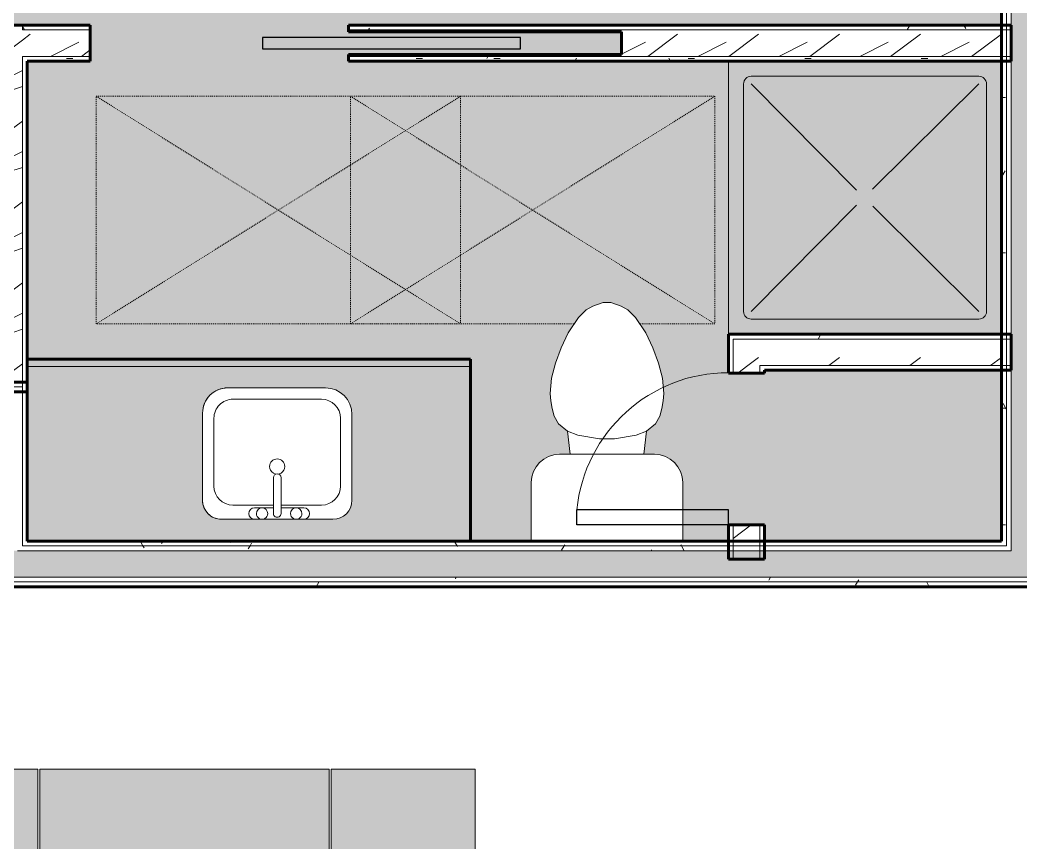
# Model space of a CAD drawing. Header units: inches. Extents: x -4105 to -1989, y 10980 to 12341.
# Drawn here: x -3067.9 to -2936.1, y 11683 to 11791.3 of the extents above; entities that cross this region are included whole.
import ezdxf

# ---------------------------------------------------------------- set-up
doc = ezdxf.new("R2010")
doc.units = ezdxf.units.IN
doc.header["$MEASUREMENT"] = 0
doc.linetypes.add('Dash', pattern=[0.25, 0.125, -0.125])
for name, color, linetype, lineweight in [('0-1', 7, 'Continuous', 5), ('0-2', 7, 'Continuous', 9), ('A-AREA-PATT-4', 7, 'Continuous', 9), ('A-DOOR-1', 7, 'Continuous', 9), ('A-DOOR-2', 50, 'Continuous', 30), ('A-FLOR', 192, 'Continuous', 18), ('A-FLOR-2', 192, 'Continuous', 5), ('A-GENM-HDLN-1', 7, 'Dash', 9), ('A-WALL', 113, 'Continuous', 18), ('A-WALL-2', 250, 'Continuous', 60), ('A-WALL-3', 10, 'Continuous', 18), ('A-WALL-PATT-1', 7, 'Continuous', 9), ('A-WALL-PATT-2', 253, 'Continuous', 9), ('A-WALL-PATT-4', 111, 'Continuous', 9), ('I-WALL-2', 2, 'Continuous', 60), ('P-SANR-FIXT-2', 7, 'Continuous', 9), ('Q-CASE-1', 9, 'Continuous', 9), ('Q-CASE-2', 250, 'Continuous', 60), ('Q-CASE-3', 7, 'Continuous', 9)]:
    doc.layers.add(name, color=color, linetype=linetype, lineweight=lineweight)
pattern_1 = [(0, (0, 0), (20.48, 5.12), [0.845, -14.515, 0.845, -14.515, -81.92]), (0, (0, 0), (20.48, 5.12), [-30.72, 0.845, -29.875, 0.845, -14.515, -35.84]), (0, (0, 0), (20.48, 5.12), [-76.8, 0.845, -9.395, 0.845, -24.755]), (120, (7.68, 2.56), (-14.67405, 15.1762003), [0.845, -14.515, 0.845, -14.515, -81.92]), (120, (7.68, 2.56), (-14.67405, 15.1762003), [-30.72, 0.845, -29.875, 0.845, -14.515, -35.84]), (120, (7.68, 2.56), (-14.67405, 15.1762003), [-76.8, 0.845, -9.395, 0.845, -24.755]), (240, (10.24, 12.8), (-5.80595, -20.2962003), [0.845, -14.515, 0.845, -14.515, -81.92]), (240, (10.24, 12.8), (-5.80595, -20.2962003), [-30.72, 0.845, -29.875, 0.845, -14.515, -35.84]), (240, (10.24, 12.8), (-5.80595, -20.2962003), [-76.8, 0.845, -9.395, 0.845, -24.755])]
pattern_2 = [(216.87, (4.265, 10.662), (31.9871619, 21.32545714), [5.331, -47.981]), (206.565, (10.662, 7.464), (-10.662476, -10.6620098), [11.921, -11.921]), (198.435, (10.662, 2.132), (-21.32449365, -10.6625869), [6.744, -26.974])]
pattern_3 = [(161.57, (0.32, 0.32), (-2.560496185, -0.000537386), [0, -18.214, 2.022, 0]), (18.43, (-0.32, 0.32), (-2.560496185, 0.000537386), [0, -18.214, 2.022, 0]), (108.43, (0.32, 0.32), (1.27922091, -6.400876726), [6.07, -14.166]), (71.57, (-0.32, 0.32), (1.27922091, 6.400876726), [6.07, -14.166])]

# ---------------------------------------------------------------- blocks, each defined once
blk = doc.blocks.new('Pocket_Door_2385 - 34_ x 80_-1722045-ENLARGED FLOOR PLAN - 3RD FLOOR PLAN - EAST')
at = {"layer": 'A-DOOR-2'}
for p, q in [((-39.67, 0.75), (-39.67, -0.75)), ((-5.67, 0.75), (-39.67, 0.75)), ((-5.67, -0.75), (-5.67, 0.75)), ((-39.67, -0.75), (-5.67, -0.75))]:
    blk.add_line(p, q, dxfattribs=at)
blk = doc.blocks.new('M_Sink Vanity-Square - 500 x 440mm-1352614-ENLARGED FLOOR PLAN - 3RD FLOOR PLAN - EAST')
at = {"layer": 'P-SANR-FIXT-2'}
for p, q in [((7.96, 7.09), (-6.72, 7.09)), ((7.96, 7.09), (-6.72, 7.09)), ((3.62, 7.09), (-2.88, 7.09)), ((-2.88, 5.59), (0.12, 5.59)), ((0.12, 6.33), (0.12, 1.59)), ((1.12, 6.33), (1.12, 1.59)), ((1.12, 5.59), (3.62, 5.59)), ((-9.22, 4.59), (-9.22, -6.73)), ((-9.22, 4.59), (-9.22, -6.73)), ((0.12, 5.22), (-5.22, 5.22)), ((6.46, 5.22), (1.12, 5.22)), ((10.46, -6.91), (10.46, 4.59)), ((10.46, -6.91), (10.46, 4.59)), ((-7.72, 2.72), (-7.72, -6.23)), ((8.96, -6.23), (8.96, 2.72)), ((-5.22, -8.73), (6.46, -8.73)), ((-5.72, -10.23), (7.14, -10.23)), ((-5.72, -10.23), (7.14, -10.23))]:
    blk.add_line(p, q, dxfattribs=at)
for centre, radius, start, end in [((-6.72, 4.59), 2.5, 90, 180), ((-6.72, 4.59), 2.5, 90, 180), ((-2.88, 6.34), 0.75, 90, 270), ((-1.88, 6.34), 0.75, 360, 180), ((0.62, 6.33), 0.5, 360, 180), ((2.62, 6.34), 0.75, 360, 180), ((3.62, 6.34), 0.75, 270, 90), ((7.96, 4.59), 2.5, 0, 90), ((7.96, 4.59), 2.5, 360, 90), ((-1.88, 6.34), 0.75, 180, 0), ((2.62, 6.34), 0.75, 180, 360), ((-5.22, 2.72), 2.5, 90, 180), ((6.46, 2.72), 2.5, 0, 90), ((0.62, 1.59), 0.5, 180, 0), ((0.62, 0.13), 1, 360, 180), ((0.62, 0.13), 1, 180, 0), ((-5.22, -6.23), 2.5, 180, 270), ((6.46, -6.23), 2.5, 270, 0), ((-5.72, -6.73), 3.5, 180, 270), ((-5.72, -6.73), 3.5, 180, 270), ((7.14, -6.91), 3.32, 270, 360), ((7.14, -6.91), 3.32, 270, 0)]:
    blk.add_arc(centre, radius, start, end, dxfattribs=at)
blk = doc.blocks.new('Toilet-Domestic-3D - Toilet-Domestic-3D-1372870-ENLARGED FLOOR PLAN - 3RD FLOOR PLAN - EAST')
at = {"layer": 'P-SANR-FIXT-2'}
for p, q in [((-1.87, 11.5), (-0.5, 12)), ((-0.5, 12), (0.5, 12)), ((0.5, 12), (1.87, 11.5)), ((-3.74, 10), (-2.74, 11)), ((-2.74, 11), (-1.87, 11.5)), ((1.87, 11.5), (2.74, 11)), ((2.74, 11), (3.74, 10)), ((-5.13, 8), (-3.74, 10)), ((3.74, 10), (5.13, 8)), ((-6.06, 6), (-5.13, 8)), ((5.13, 8), (6.06, 6)), ((-6.79, 4), (-6.06, 6)), ((6.06, 6), (6.79, 4)), ((-7.33, 1.99), (-6.79, 4)), ((6.79, 4), (7.33, 1.99)), ((-7.5, 0), (-7.33, 1.99)), ((7.33, 1.99), (7.5, 0)), ((-7.41, -1), (-7.5, 0)), ((-7.24, -2), (-7.41, -1)), ((7.41, -1), (7.24, -2)), ((7.5, 0), (7.41, -1)), ((-6.97, -3), (-7.24, -2)), ((7.24, -2), (6.97, -3)), ((-6.4, -4), (-6.97, -3)), ((6.97, -3), (6.4, -4)), ((-5.21, -5), (-6.4, -4)), ((-3.84, -5.5), (-5.21, -5)), ((-4.86, -8.02), (-5.21, -5)), ((5.21, -5), (3.84, -5.5)), ((4.86, -8.02), (5.21, -5)), ((6.4, -4), (5.21, -5)), ((-1, -6), (-3.84, -5.5)), ((1, -6), (-1, -6)), ((3.84, -5.5), (1, -6)), ((6.25, -8.02), (-6.25, -8.02)), ((-9.98, -11.75), (-9.98, -19.48)), ((9.98, -19.48), (9.98, -11.75)), ((-9.98, -19.48), (9.98, -19.48))]:
    blk.add_line(p, q, dxfattribs=at)
for centre, start, end in [((-6.25, -11.75), 90, 180), ((6.25, -11.75), 0, 90)]:
    blk.add_arc(centre, 3.73, start, end, dxfattribs=at)
blk = doc.blocks.new('OD_CW_Base Cabinet - OD_CW_Base Cabinet-1913600-ENLARGED FLOOR PLAN - 3RD FLOOR PLAN - EAST')
at = {"layer": 'Q-CASE-1'}
blk.add_hatch(color=256, dxfattribs=at).paths.add_polyline_path([(6.14, -1), (59.14, -1), (59.14, 0), (0.74, 0), (0.74, -1)], flags=0)
h = blk.add_hatch(color=256, dxfattribs=at)
h.paths.add_polyline_path([(59.14, -24), (59.14, -1), (0.74, -1), (0.74, -24), (43.53, -24)], flags=0)
h.paths.add_polyline_path([(26.35, -21.13), (25.7, -21.04), (25.1, -20.79), (24.58, -20.39), (24.18, -19.88), (23.93, -19.27), (23.85, -18.63), (23.85, -7.12), (23.96, -6.26), (24.29, -5.46), (24.82, -4.77), (25.51, -4.25), (26.35, -3.91), (27.17, -3.8), (40.03, -3.8), (41.03, -3.96), (41.78, -4.27), (42.51, -4.83), (43.06, -5.55), (43.41, -6.4), (43.53, -7.3), (43.53, -18.63), (43.45, -19.27), (43.2, -19.88), (42.8, -20.39), (42.28, -20.79), (41.68, -21.04), (41.03, -21.13), (27.17, -21.13)], flags=0)
at = {"layer": 'Q-CASE-2'}
for p, q in [((0.74, 0), (59.14, 0)), ((59.14, 0), (59.14, -24)), ((59.14, -24), (0.74, -24))]:
    blk.add_line(p, q, dxfattribs=at)
at = {"layer": 'Q-CASE-3'}
for p, q in [((0.74, 0), (59.14, 0)), ((59.14, -1), (0.74, -1)), ((0.74, -1), (59.14, -1)), ((59.14, 0), (59.14, -1)), ((59.14, -1), (59.14, -24)), ((59.14, -24), (0.74, -24))]:
    blk.add_line(p, q, dxfattribs=at)
blk = doc.blocks.new('Shower Base-3D - 36_ x 36_-1586087-ENLARGED FLOOR PLAN - 3RD FLOOR PLAN - EAST')
at = {"layer": 'P-SANR-FIXT-2'}
for p, q in [((-18, 18), (-18, -18)), ((-15, 16), (15, 16)), ((-16, -15), (-16, 15)), ((-1.12, 1), (-15, 15)), ((0.97, 1.14), (15, 15)), ((16, 15), (16, -15)), ((-1.13, -0.98), (-15, -15)), ((1.01, -1.11), (15, -15)), ((15, -16), (-15, -16))]:
    blk.add_line(p, q, dxfattribs=at)
for centre, start, end in [((-15, 15), 90, 180), ((15, 15), 360, 90), ((-15, -15), 180, 270), ((15, -15), 270, 0)]:
    blk.add_arc(centre, 1, start, end, dxfattribs=at)
blk = doc.blocks.new('Single-Flush - CLOSET-1720256-ENLARGED FLOOR PLAN - 3RD FLOOR PLAN - EAST')
at = {"layer": 'A-DOOR-1'}
blk.add_arc((10, -2.38), 20.07, 180, 264.2799, dxfattribs=at)
at = {"layer": 'A-DOOR-2'}
for p, q in [((8, -2.38), (8, -22.34)), ((10, -2.38), (8, -2.38)), ((10, -2.38), (10, -22.34)), ((10, -22.34), (8, -22.34))]:
    blk.add_line(p, q, dxfattribs=at)
blk = doc.blocks.new('ADA Clearances - 30_x48_-1721104-ENLARGED FLOOR PLAN - 3RD FLOOR PLAN - EAST')
at = {"layer": 'A-GENM-HDLN-1'}
for p, q in [((15, 24), (-15, -24)), ((-15, 24), (15, -24)), ((-15, -5.48), (-15, 24)), ((-15, 24), (15, 24)), ((15, 24), (15, -24)), ((-15, -24), (-15, -14.12)), ((15, -24), (-15, -24))]:
    blk.add_line(p, q, dxfattribs=at)
blk = doc.blocks.new('ADA Clearances - 30_x48_-V6-ENLARGED FLOOR PLAN - 3RD FLOOR PLAN - EAST')
at = {"layer": 'A-GENM-HDLN-1'}
for p, q in [((15, 24), (-15, -24)), ((-15, 24), (15, -24)), ((-15, -24), (-15, 24)), ((-15, 24), (15, 24)), ((15, 24), (15, -24)), ((15, -24), (-15, -24))]:
    blk.add_line(p, q, dxfattribs=at)
blk = doc.blocks.new('CTR - 1st Phase - Unit Layouts_rvt-1-ENLARGED FLOOR PLAN - 3RD FLOOR PLAN - EAST')
at = {"layer": 'A-WALL-PATT-1'}
h = blk.add_hatch(dxfattribs=at)
h.set_pattern_fill('FP_1', color=256, style=0, pattern_type=2)
h.set_pattern_definition(pattern_1)
h.paths.add_polyline_path([(-3066.92, 11742.34), (-3066.92, 11786.53), (-3067.55, 11786.53), (-3067.55, 11742.34)], flags=0)
h.paths.add_polyline_path([(-3066.92, 11790.03), (-3066.92, 11790.66), (-3067.55, 11790.66), (-3067.55, 11790.03)], flags=0)
h.paths.add_polyline_path([(-3066.92, 11826.66), (-3066.92, 11829.76), (-3067.55, 11829.76), (-3067.55, 11826.66)], flags=0)
h = blk.add_hatch(dxfattribs=at)
h.set_pattern_fill('FP_1', color=256, style=0, pattern_type=2)
h.set_pattern_definition(pattern_1)
h.paths.add_polyline_path([(-2969.92, 11790.03), (-2938.52, 11790.03), (-2938.52, 11790.66), (-3024.6, 11790.66), (-3024.6, 11790.03), (-2988.6, 11790.03)], flags=0)
h.paths.add_polyline_path([(-3061.52, 11790.03), (-3058.6, 11790.03), (-3058.6, 11790.66), (-3066.92, 11790.66), (-3066.92, 11790.03)], flags=0)
h = blk.add_hatch(dxfattribs=at)
h.set_pattern_fill('FP_1', color=256, style=0, pattern_type=2)
h.set_pattern_definition(pattern_1)
h.paths.add_polyline_path([(-3066.92, 11785.91), (-3058.6, 11785.91), (-3058.6, 11786.53), (-3066.92, 11786.53)], flags=0)
h.paths.add_polyline_path([(-2938.52, 11785.91), (-2938.52, 11786.53), (-3024.6, 11786.53), (-3024.6, 11785.91), (-2939.39, 11785.91)], flags=0)
h = blk.add_hatch(dxfattribs=at)
h.set_pattern_fill('FP_1', color=256, style=0, pattern_type=2)
h.set_pattern_definition(pattern_1)
h.paths.add_polyline_path([(-2969.92, 11749.28), (-2938.52, 11749.28), (-2938.52, 11749.91), (-2974.52, 11749.91), (-2974.52, 11749.28), (-2970.4, 11749.28)], flags=0)
h = blk.add_hatch(dxfattribs=at)
h.set_pattern_fill('FP_1', color=256, style=0, pattern_type=2)
h.set_pattern_definition(pattern_1)
h.paths.add_polyline_path([(-2969.77, 11745.16), (-2938.52, 11745.16), (-2938.52, 11745.78), (-2970.4, 11745.78), (-2970.4, 11745.16), (-2969.92, 11745.16)], flags=0)
at = {"layer": 'A-WALL-PATT-2'}
h = blk.add_hatch(dxfattribs=at)
h.set_pattern_fill('FP_2', color=256, style=0, pattern_type=2)
h.set_pattern_definition(pattern_2)
h.paths.add_polyline_path([(-3067.55, 11742.34), (-3067.55, 11790.66), (-3071.05, 11790.66), (-3071.05, 11751.16), (-3070.77, 11751.16), (-3070.77, 11749.66), (-3071.05, 11749.66), (-3071.05, 11742.34), (-3069.78, 11742.34)], flags=0)
h.paths.add_polyline_path([(-3070.77, 11826.66), (-3067.55, 11826.66), (-3067.55, 11830.39), (-3071.05, 11830.39), (-3071.05, 11828.66), (-3070.77, 11828.66), (-3070.77, 11827.16), (-3071.05, 11827.16), (-3071.05, 11826.66)], flags=0)
h = blk.add_hatch(dxfattribs=at)
h.set_pattern_fill('FP_2', color=256, style=0, pattern_type=2)
h.set_pattern_definition(pattern_2)
h.paths.add_polyline_path([(-2939.39, 11786.53), (-2938.52, 11786.54), (-2938.52, 11790.03), (-3024.6, 11790.03), (-3024.6, 11789.78), (-2988.6, 11789.78), (-2988.6, 11786.78), (-3024.6, 11786.78), (-3024.6, 11786.53), (-2969.92, 11786.53)], flags=0)
h.paths.add_polyline_path([(-3058.6, 11786.53), (-3058.6, 11790.03), (-3067.55, 11790.03), (-3067.55, 11786.53), (-3061.52, 11786.53)], flags=0)
h = blk.add_hatch(dxfattribs=at)
h.set_pattern_fill('FP_2', color=256, style=0, pattern_type=2)
h.set_pattern_definition(pattern_2)
h.paths.add_polyline_path([(-2973.9, 11745.78), (-2938.52, 11745.78), (-2938.52, 11749.28), (-2973.9, 11749.28)], flags=0)
h = blk.add_hatch(dxfattribs=at)
h.set_pattern_fill('FP_2', color=256, style=0, pattern_type=2)
h.set_pattern_definition(pattern_2)
h.paths.add_polyline_path([(-2973.9, 11722.64), (-2970.4, 11722.65), (-2970.4, 11724.78), (-2973.9, 11724.78), (-2973.9, 11722.65)], flags=0)
h.paths.add_polyline_path([(-2973.9, 11744.78), (-2970.4, 11744.78), (-2970.4, 11745.78), (-2973.9, 11745.78), (-2973.9, 11745.16)], flags=0)
at = {"layer": 'A-WALL-2'}
for p, q in [((-3066.92, 11790.66), (-3071.67, 11790.66)), ((-3058.6, 11790.66), (-3066.92, 11790.66)), ((-3058.6, 11785.91), (-3058.6, 11790.66)), ((-2937.27, 11790.66), (-3024.6, 11790.66)), ((-3024.6, 11790.66), (-3024.6, 11789.78)), ((-3024.6, 11789.78), (-2988.6, 11789.78)), ((-2988.6, 11789.78), (-2988.6, 11786.78)), ((-2937.27, 11785.91), (-2937.27, 11790.66)), ((-3066.92, 11742.34), (-3066.92, 11785.91)), ((-3066.92, 11785.91), (-3058.6, 11785.91)), ((-2988.6, 11786.78), (-3024.6, 11786.78)), ((-3024.6, 11786.78), (-3024.6, 11785.91)), ((-3024.6, 11785.91), (-2937.27, 11785.91)), ((-2937.27, 11749.91), (-2974.52, 11749.91)), ((-2974.52, 11749.91), (-2974.52, 11749.28)), ((-2974.52, 11749.28), (-2974.52, 11745.16)), ((-2937.27, 11745.16), (-2937.27, 11749.91)), ((-2974.52, 11745.16), (-2974.52, 11744.78)), ((-2974.52, 11744.78), (-2969.77, 11744.78)), ((-2969.77, 11745.16), (-2937.27, 11745.16)), ((-2969.77, 11744.78), (-2969.77, 11745.16)), ((-3071.67, 11742.34), (-3066.92, 11742.34)), ((-2969.77, 11724.78), (-2974.52, 11724.78)), ((-2974.52, 11724.78), (-2974.52, 11720.27)), ((-2969.77, 11720.27), (-2969.77, 11724.78)), ((-2974.52, 11720.27), (-2969.77, 11720.27))]:
    blk.add_line(p, q, dxfattribs=at)
at = {"layer": 'A-WALL-3'}
for p, q in [((-3067.55, 11790.66), (-3067.55, 11790.03)), ((-3067.55, 11790.03), (-3066.92, 11790.03)), ((-3058.6, 11790.03), (-3066.92, 11790.03)), ((-2937.27, 11790.03), (-3024.6, 11790.03)), ((-3067.55, 11786.53), (-3067.55, 11742.34)), ((-3067.55, 11786.53), (-3066.92, 11786.53)), ((-3058.6, 11786.53), (-3066.92, 11786.53)), ((-2937.27, 11786.53), (-3024.6, 11786.53)), ((-2973.9, 11749.28), (-2937.27, 11749.28)), ((-2973.9, 11745.78), (-2973.9, 11749.28)), ((-2973.9, 11745.16), (-2973.9, 11745.78)), ((-2973.9, 11745.16), (-2973.9, 11744.78)), ((-2970.4, 11745.78), (-2970.4, 11745.16)), ((-2970.4, 11745.78), (-2937.27, 11745.78)), ((-2970.4, 11745.16), (-2970.4, 11745.78)), ((-2970.4, 11745.16), (-2970.4, 11744.78)), ((-2973.9, 11724.78), (-2973.9, 11720.27)), ((-2970.4, 11724.78), (-2970.4, 11720.27))]:
    blk.add_line(p, q, dxfattribs=at)
at = {"layer": '0-2'}
for name, p, rotation in [('Pocket_Door_2385 - 34_ x 80_-1722045-ENLARGED FLOOR PLAN - 3RD FLOOR PLAN - EAST', (-3041.6, 11788.28), 180), ('ADA Clearances - 30_x48_-V6-ENLARGED FLOOR PLAN - 3RD FLOOR PLAN - EAST', (-3033.82, 11766.28), 89.9999999999932), ('ADA Clearances - 30_x48_-1721104-ENLARGED FLOOR PLAN - 3RD FLOOR PLAN - EAST', (-3000.32, 11766.28), 89.9999999999932), ('Single-Flush - CLOSET-1720256-ENLARGED FLOOR PLAN - 3RD FLOOR PLAN - EAST', (-2972.15, 11734.78), 269.9999999999998), ('M_Sink Vanity-Square - 500 x 440mm-1352614-ENLARGED FLOOR PLAN - 3RD FLOOR PLAN - EAST', (-3033.35, 11732.62), 180)]:
    blk.add_blockref(name, p, dxfattribs=dict(at, rotation=rotation))
for name, p in [('Shower Base-3D - 36_ x 36_-1586087-ENLARGED FLOOR PLAN - 3RD FLOOR PLAN - EAST', (-2956.52, 11767.91)), ('Toilet-Domestic-3D - Toilet-Domestic-3D-1372870-ENLARGED FLOOR PLAN - 3RD FLOOR PLAN - EAST', (-2990.52, 11742.12)), ('OD_CW_Base Cabinet - OD_CW_Base Cabinet-1913600-ENLARGED FLOOR PLAN - 3RD FLOOR PLAN - EAST', (-3067.66, 11746.65))]:
    blk.add_blockref(name, p, dxfattribs=at)

msp = doc.modelspace()

# ---------------------------------------------------------------- hatches: boundary and pattern name
at = {"layer": 'A-AREA-PATT-4'}
h = msp.add_hatch(color=256, dxfattribs=at)
h.paths.add_polyline_path([(-2974.5237, 11722.6394), (-2974.5237, 11724.7845), (-2969.7737, 11724.7845), (-2969.7737, 11722.6394), (-2938.5237, 11722.6394), (-2938.5237, 11745.1595), (-2969.7737, 11745.1595), (-2969.7737, 11744.7845), (-2974.5237, 11744.7845), (-2974.5237, 11749.9095), (-2938.5237, 11749.9095), (-2938.5237, 11785.9095), (-3024.6006, 11785.9095), (-3024.6006, 11786.7845), (-2988.6006, 11786.7845), (-2988.6006, 11789.7845), (-3024.6006, 11789.7845), (-3024.6006, 11790.6595), (-2938.5237, 11790.6595), (-2938.5237, 11912.0113), (-3057.8506, 11912.0113), (-3057.8506, 11909.5113), (-3058.6006, 11909.5113), (-3058.6006, 11909.2613), (-3059.9756, 11909.2613), (-3059.9756, 11874.2613), (-3058.6006, 11874.2613), (-3058.6006, 11837.0113), (-3057.8506, 11837.0113), (-3057.8506, 11834.5113), (-3058.6006, 11834.5113), (-3058.6006, 11829.7613), (-3066.9237, 11829.7613), (-3066.9237, 11826.6595), (-3071.6737, 11826.6595), (-3071.6737, 11827.1595), (-3073.6217, 11827.1595), (-3073.6217, 11788.7637), (-3073.3717, 11788.7637), (-3073.3717, 11752.7637), (-3073.6217, 11752.7637), (-3073.6217, 11751.1595), (-3071.6737, 11751.1595), (-3071.6737, 11790.6595), (-3058.6006, 11790.6595), (-3058.6006, 11785.9095), (-3066.9237, 11785.9095), (-3066.9237, 11746.6486), (-3008.5237, 11746.6486), (-3008.5237, 11722.6486), (-2980.5475, 11722.6394)], flags=0)
h.paths.add_polyline_path([(-2980.5475, 11722.6486), (-3000.5, 11722.6486), (-3000.5, 11730.3748), (-3000.373, 11731.3392), (-3000.0007, 11732.2379), (-2999.4086, 11733.0096), (-2998.6368, 11733.6018), (-2997.7382, 11733.9741), (-2996.6974, 11734.101), (-2995.3854, 11734.101), (-2995.7331, 11737.1248), (-2996.9249, 11738.1248), (-2997.4916, 11739.1248), (-2997.7596, 11740.1248), (-2997.9366, 11741.1286), (-2998.0237, 11742.1248), (-2997.8494, 11744.1172), (-2997.3115, 11746.1248), (-2996.5835, 11748.1248), (-2995.6509, 11750.1248), (-2994.2635, 11752.1248), (-2993.2635, 11753.1248), (-2992.3975, 11753.6248), (-2991.0237, 11754.1248), (-2990.0237, 11754.1248), (-2988.65, 11753.6248), (-2987.784, 11753.1248), (-2986.784, 11752.1248), (-2985.3965, 11750.1248), (-2984.4639, 11748.1248), (-2983.736, 11746.1248), (-2983.198, 11744.1172), (-2983.0237, 11742.1248), (-2983.1109, 11741.1286), (-2983.2879, 11740.1248), (-2983.5558, 11739.1248), (-2984.1226, 11738.1248), (-2985.3144, 11737.1248), (-2985.6621, 11734.101), (-2984.2737, 11734.101), (-2983.3093, 11733.9741), (-2982.4106, 11733.6018), (-2981.6389, 11733.0096), (-2981.0467, 11732.2379), (-2980.6745, 11731.3392), (-2980.5475, 11730.3748), (-2980.5475, 11724.7845)], flags=0)
h.paths.add_polyline_path([(-3130.4987, 11740.5894), (-3095.7487, 11740.5894), (-3095.7487, 11740.6519), (-3095.1237, 11740.6519), (-3095.1237, 11742.5894), (-3093.1237, 11742.5894), (-3093.1237, 11743.5894), (-3071.6737, 11743.5894), (-3071.6737, 11749.6595), (-3073.6217, 11749.6595), (-3073.643, 11748.6595), (-3074.8717, 11748.6595), (-3074.8717, 11749.6595), (-3075.1448, 11749.6595), (-3075.1448, 11751.1595), (-3074.8717, 11751.1595), (-3074.8717, 11752.7637), (-3075.1217, 11752.7637), (-3075.1217, 11755.1019), (-3075.2987, 11755.1019), (-3075.2987, 11756.6019), (-3075.1217, 11756.6019), (-3075.1217, 11784.9255), (-3075.2987, 11784.9255), (-3075.2987, 11784.977), (-3075.3717, 11785.002), (-3075.3717, 11785.352), (-3075.6217, 11785.352), (-3075.6217, 11785.0284), (-3075.8717, 11785.0284), (-3075.8717, 11788.039), (-3075.6217, 11788.0208), (-3075.6217, 11785.835), (-3075.3717, 11785.863), (-3075.3717, 11786.21), (-3075.2987, 11786.21), (-3075.2987, 11786.4255), (-3075.1217, 11786.4255), (-3075.1217, 11788.7637), (-3074.8717, 11788.7637), (-3074.8717, 11827.1595), (-3075.1448, 11827.1595), (-3075.1448, 11828.6595), (-3074.8717, 11828.6595), (-3074.8504, 11829.6595), (-3073.6217, 11829.6595), (-3073.6217, 11828.6595), (-3071.6737, 11828.6595), (-3071.6737, 11829.7613), (-3092.1237, 11829.7613), (-3092.1237, 11940.7613), (-3087.3737, 11940.7613), (-3087.3737, 11948.7613), (-3051.6237, 11948.7613), (-3051.6237, 11940.7613), (-3043.1834, 11940.7613), (-3043.1766, 11941.1154), (-3043.1257, 11941.2037), (-3042.9865, 11941.2613), (-3042.0904, 11941.2613), (-3042.0904, 11941.5113), (-3038.3593, 11941.5113), (-3038.3593, 11941.7613), (-3036.3908, 11941.7613), (-3036.3908, 11941.5113), (-3027.0333, 11941.5113), (-3027.0333, 11941.7613), (-3026.4428, 11941.7613), (-3026.4428, 11941.5113), (-3025.8522, 11941.5113), (-3025.8522, 11941.7613), (-3025.2617, 11941.7613), (-3025.2617, 11941.5113), (-3024.6711, 11941.5113), (-3024.6711, 11941.7613), (-3024.0806, 11941.7613), (-3024.0806, 11941.5113), (-3023.49, 11941.5113), (-3023.49, 11941.7613), (-3022.8995, 11941.7613), (-3022.8995, 11941.5113), (-3020.2763, 11941.5113), (-3020.2552, 11941.2613), (-3019.327, 11941.2393), (-3019.241, 11941.2037), (-3019.1834, 11941.0645), (-3019.1834, 11940.7613), (-2962.5237, 11940.7613), (-2962.5237, 12073.0315), (-2970.0251, 12073.0315), (-2970.0251, 12078.4065), (-2965.2751, 12078.4065), (-2965.2751, 12077.7815), (-2938.5237, 12077.7815), (-2938.5237, 12109.7144), (-2965.2751, 12109.7144), (-2965.2751, 12108.4065), (-2970.0251, 12108.4065), (-2970.0251, 12109.7144), (-3097.1262, 12109.7144), (-3097.1262, 12076.8514), (-3103.1737, 12076.8514), (-3103.1737, 12081.6014), (-3101.8762, 12081.6014), (-3101.8762, 12109.7514), (-3098.9112, 12109.7514), (-3098.9112, 12113.5894), (-3136.9362, 12113.5894), (-3136.9362, 12109.9644), (-3134.1237, 12109.9644), (-3134.1237, 12081.6014), (-3133.1737, 12081.6014), (-3133.1737, 12076.8514), (-3134.1237, 12076.8514), (-3134.1237, 12066.9791), (-3117.9987, 12066.9791), (-3117.9987, 12066.3186), (-3117.9677, 12066.2918), (-3117.9677, 12065.8295), (-3117.9987, 12065.8295), (-3117.9987, 12050.6364), (-3117.9669, 12050.6364), (-3117.9669, 12049.642), (-3117.9987, 12049.642), (-3117.9987, 12048.9791), (-3121.9987, 12048.9791), (-3121.9987, 12012.9791), (-3117.9987, 12012.9791), (-3117.9987, 12012.3162), (-3117.9669, 12012.3162), (-3117.9669, 12011.3217), (-3117.9987, 12011.3217), (-3117.9987, 11996.1287), (-3117.9677, 11996.1287), (-3117.9677, 11995.6396), (-3117.9987, 11995.6396), (-3117.9987, 11994.9791), (-3134.1237, 11994.9791), (-3134.1237, 11743.5894), (-3133.1237, 11743.5894), (-3133.1237, 11742.5894), (-3131.1237, 11742.5894), (-3131.1237, 11740.6519), (-3130.4987, 11740.6519)], flags=0)
h.paths.add_polyline_path([(-3129.8529, 11742.5894), (-3131.1237, 11742.5894), (-3131.1237, 11778.5894), (-3129.3737, 11778.5894), (-3129.3737, 11742.5894)], flags=0)
h.paths.add_polyline_path([(-2957.9985, 11807.0795), (-2957.9985, 11825.0795), (-2939.9985, 11825.0795), (-2939.9985, 11807.0795), (-2953.2727, 11807.0795)], flags=0)
h.paths.add_polyline_path([(-2957.9985, 11828.0113), (-3018.9985, 11828.0113), (-3018.9985, 11888.0113), (-2939.9985, 11888.0113), (-2939.9985, 11828.0113), (-2953.2727, 11828.0113)], flags=0)
h.paths.add_polyline_path([(-3071.0487, 11834.5113), (-3064.1006, 11834.5113), (-3064.1006, 11837.0113), (-3063.3506, 11837.0113), (-3063.3506, 11837.2613), (-3059.9756, 11837.2613), (-3059.9756, 11872.2613), (-3061.3506, 11872.2613), (-3061.3506, 11909.2613), (-3063.3506, 11909.2613), (-3063.3506, 11909.5113), (-3064.1006, 11909.5113), (-3064.1006, 11912.0113), (-3087.3737, 11912.0113), (-3087.3737, 11834.5113), (-3078.5858, 11834.5113)], flags=0)
h.paths.add_polyline_path([(-2939.9985, 11891.0113), (-2957.9985, 11891.0113), (-2957.9985, 11909.0113), (-2939.9985, 11909.0113)], flags=0)
h.paths.add_polyline_path([(-3059.2256, 11916.7613), (-3051.6237, 11916.7613), (-3051.6237, 11918.7613), (-3087.3737, 11918.7613), (-3087.3737, 11916.7613), (-3061.3765, 11916.7613)], flags=0)
h.paths.add_polyline_path([(-3051.6237, 11985.4688), (-3061.9987, 11985.4688), (-3061.9987, 11991.4688), (-3062.9987, 11991.4688), (-3062.9987, 12063.4688), (-3061.9987, 12063.4688), (-3061.9987, 12069.4688), (-3026.9987, 12069.4688), (-3026.9987, 11985.4688), (-3034.4987, 11985.4688)], flags=0)
h.paths.add_polyline_path([(-3090.5759, 12000.4688), (-3107.9987, 12000.4688), (-3107.9987, 12060.4688), (-3077.9987, 12060.4688), (-3077.9987, 12000.4688), (-3087.3737, 12000.4688)], flags=0)
h.paths.add_polyline_path([(-2962.5237, 12081.4065), (-2966.1126, 12081.4065), (-2966.1126, 12106.4065), (-2940.1126, 12106.4065), (-2940.1126, 12081.4065), (-2961.8987, 12081.4065)], flags=0)
h.paths.add_polyline_path([(-3130.5487, 12083.0014), (-3130.9237, 12083.0014), (-3130.9237, 12083.5014), (-3131.9237, 12083.5014), (-3131.9237, 12108.7514), (-3103.9237, 12108.7514), (-3103.9237, 12083.5014), (-3113.4237, 12083.5014), (-3113.4323, 12083.0014), (-3113.9237, 12083.0014), (-3113.9237, 12083.5014), (-3130.1737, 12083.5014), (-3130.1865, 12083.0014), (-3130.4517, 12083.0014)], flags=0)
at = {"layer": 'A-FLOR-2'}
h = msp.add_hatch(color=256, dxfattribs=at)
h.paths.add_polyline_path([(-3077.6705, 11628.9808), (-3065.5052, 11628.9808), (-3065.5052, 11692.5894), (-3084.4552, 11692.5894), (-3084.4552, 11628.9808), (-3077.7737, 11628.9808)], flags=0)
h.paths.add_polyline_path([(-3027.1052, 11628.9808), (-3027.1052, 11692.5894), (-3065.2552, 11692.5894), (-3065.2552, 11628.9808), (-3030.9893, 11628.9808)], flags=0)
h.paths.add_polyline_path([(-3024.9237, 11649.3394), (-3024.9237, 11649.5894), (-3007.9052, 11649.5894), (-3007.9052, 11692.5894), (-3026.8552, 11692.5894), (-3026.8552, 11649.3394)], flags=0)
at = {"layer": 'A-WALL-PATT-4'}
h = msp.add_hatch(dxfattribs=at)
h.set_pattern_fill('FP_1', color=256, style=0, pattern_type=2)
h.set_pattern_definition(pattern_1)
h.paths.add_polyline_path([(-2937.8987, 11722.6394), (-2937.8987, 11912.6363), (-2938.5237, 11912.6363), (-2938.5237, 11722.6394)], flags=0)
h.paths.add_polyline_path([(-2937.8987, 11916.1363), (-2937.8987, 12109.9644), (-2938.5237, 12109.9644), (-2938.5237, 11916.1363)], flags=0)
h = msp.add_hatch(dxfattribs=at)
h.set_pattern_fill('FP_1', color=256, style=0, pattern_type=2)
h.set_pattern_definition(pattern_1)
h.paths.add_polyline_path([(-2937.8987, 11722.0144), (-2937.2737, 11722.0174), (-2937.2737, 11912.6363), (-2937.8987, 11912.6363), (-2937.8987, 11722.6394)], flags=0)
h.paths.add_polyline_path([(-2937.2737, 11916.1363), (-2937.2737, 12109.9644), (-2937.8987, 12109.9644), (-2937.8987, 11916.1363), (-2937.5865, 11916.1363)], flags=0)
h = msp.add_hatch(dxfattribs=at)
h.set_pattern_fill('FP_4', color=256, style=0, pattern_type=2)
h.set_pattern_definition(pattern_3)
h.paths.add_polyline_path([(-2933.7737, 11721.3894), (-2933.7737, 12109.9644), (-2937.2737, 12109.9644), (-2937.2737, 11721.3894)], flags=0)
h = msp.add_hatch(dxfattribs=at)
h.set_pattern_fill('FP_1', color=256, style=0, pattern_type=2)
h.set_pattern_definition(pattern_1)
h.paths.add_polyline_path([(-3066.9237, 11722.6394), (-3066.9237, 11742.3394), (-3067.5487, 11742.3394), (-3067.5487, 11722.6394)], flags=0)
h = msp.add_hatch(dxfattribs=at)
h.set_pattern_fill('FP_1', color=256, style=0, pattern_type=2)
h.set_pattern_definition(pattern_1)
h.paths.add_polyline_path([(-2817.2502, 11722.0144), (-2803.2737, 11722.0144), (-2803.2737, 11722.6394), (-2865.1378, 11722.6394), (-2865.1378, 11722.0144), (-2838.3237, 11722.0144)], flags=0)
h.paths.add_polyline_path([(-3067.5487, 11722.0144), (-2937.8987, 11722.0144), (-2937.8987, 11722.6394), (-3067.5487, 11722.6394)], flags=0)
h.paths.add_polyline_path([(-2868.6378, 11722.0144), (-2868.6378, 11722.6394), (-2905.8878, 11722.6394), (-2905.8878, 11722.0144)], flags=0)
h.paths.add_polyline_path([(-2913.2737, 11722.0144), (-2909.3878, 11722.0144), (-2909.3878, 11722.6394), (-2933.1487, 11722.6394), (-2933.1487, 11722.0144), (-2932.5237, 11722.0144)], flags=0)
h = msp.add_hatch(dxfattribs=at)
h.set_pattern_fill('FP_4', color=256, style=0, pattern_type=2)
h.set_pattern_definition(pattern_3)
h.paths.add_polyline_path([(-2908.8527, 11717.8894), (-2799.1487, 11717.8894), (-2799.1487, 11721.3894), (-3071.6737, 11721.3726), (-3071.6737, 11717.8894), (-2969.921, 11717.8894)], flags=0)
h = msp.add_hatch(dxfattribs=at)
h.set_pattern_fill('FP_1', color=256, style=0, pattern_type=2)
h.set_pattern_definition(pattern_1)
h.paths.add_polyline_path([(-2937.8987, 11721.3894), (-2937.2737, 11721.3894), (-2937.2737, 11722.0144), (-3068.1737, 11722.0114), (-3068.1737, 11721.3894), (-2937.9008, 11721.3894)], flags=0)
h.paths.add_polyline_path([(-2863.3237, 11721.3894), (-2802.6487, 11721.3894), (-2802.6487, 11722.0144), (-2865.1378, 11722.0144), (-2865.1378, 11721.3894)], flags=0)
h.paths.add_polyline_path([(-2909.3878, 11721.3894), (-2909.3878, 11722.0144), (-2933.7737, 11722.0144), (-2933.7737, 11721.3894)], flags=0)
h.paths.add_polyline_path([(-2868.6378, 11721.3894), (-2868.6378, 11722.0144), (-2905.8878, 11722.0144), (-2905.8878, 11721.3894)], flags=0)
h = msp.add_hatch(dxfattribs=at)
h.set_pattern_fill('FP_1', color=256, style=0, pattern_type=2)
h.set_pattern_definition(pattern_1)
h.paths.add_polyline_path([(-2802.9977, 11716.6394), (-2797.8987, 11716.6394), (-2797.8987, 11717.2644), (-3072.9237, 11717.2644), (-3072.9237, 11716.6394), (-2908.8527, 11716.6394)], flags=0)
h = msp.add_hatch(dxfattribs=at)
h.set_pattern_fill('FP_1', color=256, style=0, pattern_type=2)
h.set_pattern_definition(pattern_1)
h.paths.add_polyline_path([(-2908.8527, 11717.2644), (-2798.5237, 11717.2644), (-2798.5237, 11717.8894), (-3072.2987, 11717.8731), (-3072.2987, 11717.2644), (-2969.921, 11717.2644)], flags=0)

# ---------------------------------------------------------------- linework, layer by layer
at = {"layer": 'A-FLOR'}
for p, q in [((-3065.5052, 11692.5894), (-3084.4552, 11692.5894)), ((-3065.5052, 11628.9808), (-3065.5052, 11692.5894)), ((-3027.1052, 11692.5894), (-3065.2552, 11692.5894)), ((-3065.2552, 11692.5894), (-3065.2552, 11628.9808)), ((-3027.1052, 11628.9808), (-3027.1052, 11692.5894)), ((-3026.8552, 11692.5894), (-3026.8552, 11649.3394)), ((-3007.9052, 11692.5894), (-3026.8552, 11692.5894)), ((-3007.9052, 11649.5894), (-3007.9052, 11692.5894))]:
    msp.add_line(p, q, dxfattribs=at)
at = {"layer": 'A-WALL'}
for p, q in [((-2937.8987, 11722.0144), (-2937.8987, 12109.9644)), ((-2937.2737, 11721.3894), (-2937.2737, 12109.9644)), ((-3067.5487, 11742.9644), (-3093.1237, 11742.9644)), ((-3067.5487, 11742.9644), (-3067.5487, 11722.0144)), ((-3068.1737, 11721.3894), (-2937.2737, 11721.3894)), ((-3067.5487, 11722.0144), (-2937.8987, 11722.0144)), ((-3072.2987, 11717.2644), (-2798.5237, 11717.2644)), ((-3071.6737, 11717.8894), (-2799.1487, 11717.8894))]:
    msp.add_line(p, q, dxfattribs=at)
at = {"layer": 'I-WALL-2'}
for p, q in [((-2938.5237, 12109.9644), (-2938.5237, 11722.6394)), ((-3066.9237, 11743.5894), (-3093.1237, 11743.5894)), ((-3066.9237, 11722.6394), (-3066.9237, 11743.5894)), ((-2938.5237, 11722.6394), (-3066.9237, 11722.6394)), ((-3072.9237, 11716.6394), (-2797.8987, 11716.6394))]:
    msp.add_line(p, q, dxfattribs=at)

# ---------------------------------------------------------------- block references
at = {"layer": '0-1'}
msp.add_blockref('CTR - 1st Phase - Unit Layouts_rvt-1-ENLARGED FLOOR PLAN - 3RD FLOOR PLAN - EAST', (0, 0), dxfattribs=at)

doc.saveas('drawing.dxf')
